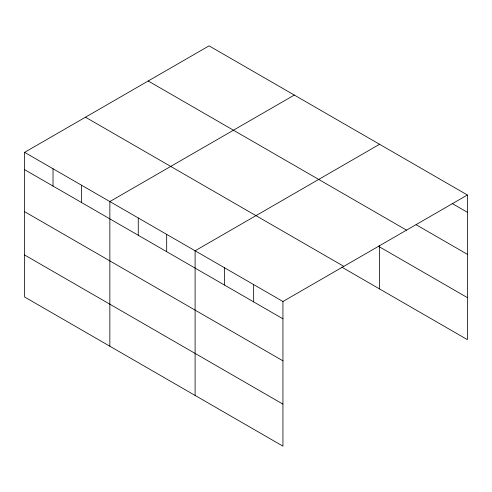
<?xml version="1.0" encoding="UTF-8"?>
<svg xmlns="http://www.w3.org/2000/svg" width="492" height="492" viewBox="0 0 492 492"><rect width="100%" height="100%" fill="white"/><g stroke="black" fill="none" stroke-linecap="round" stroke-linejoin="round"><path stroke-width="0.74" d="M24.6 152.348L282.937 301.498L282.937 446.152L24.6 297.002L24.6 152.348L209.063 45.848L467.4 194.998L467.4 339.652L341.897 267.193M294.314 95.067L109.851 201.566L109.851 346.22M379.566 144.285L195.103 250.785L195.103 395.439M282.937 301.498L467.4 194.998M452.093 203.467L467.4 212.304M416.164 224.752L467.4 254.333M148.19 80.989L406.527 230.139M378.243 246.154L467.4 297.629M85.473 117.201L343.81 266.35M24.6 169.654L282.937 318.804M24.6 211.677L282.937 360.827M24.6 254.979L282.937 404.129M379.566 245.397L379.566 288.945M253.657 284.591L253.657 301.897M224.383 267.691L224.383 284.997M166.683 234.377L166.683 251.689M138.27 217.974L138.27 235.281M81.432 185.158L81.432 202.464M53.019 168.75L53.019 186.062"/></g></svg>
